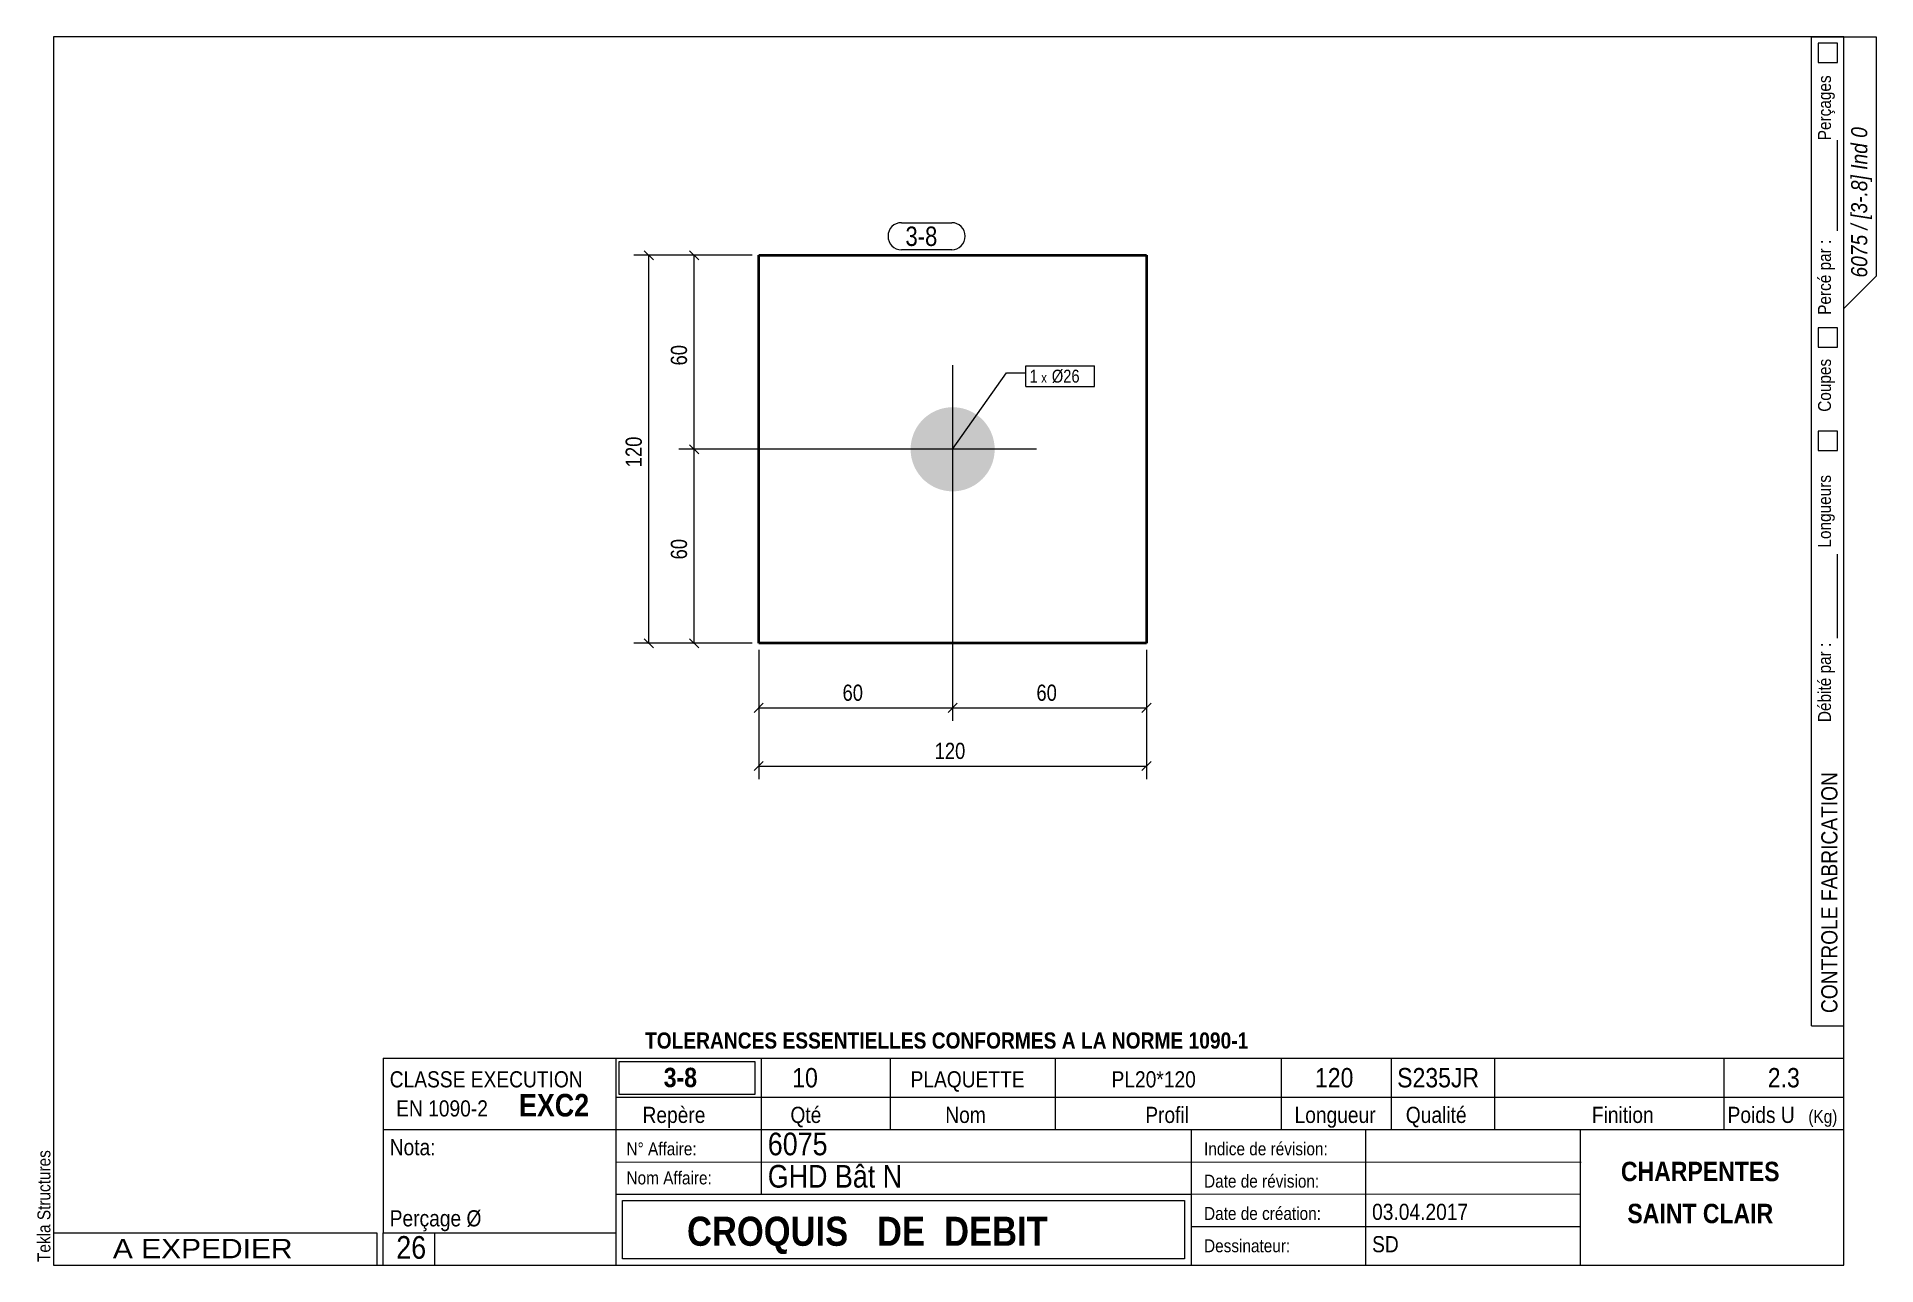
# Model space of a CAD drawing. Header units: millimetres. Extents: x 2 to 287, y 5 to 195.
import ezdxf

# ---------------------------------------------------------------- set-up
doc = ezdxf.new("R2010")
doc.units = ezdxf.units.MM
for name, color, linetype, lineweight in [('Autre type objet', 1, 'Continuous', 0), ('Boulon', 7, 'Continuous', 0), ('Cotation', 7, 'Continuous', 0), ('Désignation boulon', 3, 'Continuous', 0), ('Feuille dessin', 5, 'Continuous', 0), ('Piece', 2, 'Continuous', 0), ('Repère pièce', 3, 'Continuous', 0)]:
    doc.layers.add(name, color=color, linetype=linetype, lineweight=lineweight)
doc.styles.add('ARIAL', font='ARIAL.TTF')
doc.styles.add('ARIAL_BOLD', font='ARIALBD.TTF')
doc.styles.add('ARIAL_ITALIC', font='ARIALI.TTF')
doc.styles.add('ARIAL_NARROW', font='ARIAL.TTF')
doc.styles.add('COMIC_SANS_MS', font='COMIC.TTF')

# ---------------------------------------------------------------- blocks, each defined once
blk = doc.blocks.new('*A1')
at = {"layer": 'Boulon'}
blk.add_hatch(color=256, dxfattribs=at).paths.add_polyline_path([(144.18, 137.7), (144.26, 137.7), (144.34, 137.7), (144.42, 137.69), (144.5, 137.69), (144.58, 137.68), (144.66, 137.68), (144.74, 137.67), (144.82, 137.66), (144.9, 137.65), (144.97, 137.64), (145.05, 137.63), (145.13, 137.62), (145.21, 137.6), (145.29, 137.59), (145.37, 137.58), (145.45, 137.56), (145.52, 137.54), (145.6, 137.52), (145.68, 137.51), (145.76, 137.49), (145.83, 137.46), (145.91, 137.44), (145.99, 137.42), (146.06, 137.4), (146.14, 137.37), (146.21, 137.35), (146.29, 137.32), (146.36, 137.29), (146.44, 137.26), (146.51, 137.24), (146.59, 137.21), (146.66, 137.17), (146.73, 137.14), (146.81, 137.11), (146.88, 137.08), (146.95, 137.04), (147.02, 137.01), (147.09, 136.97), (147.16, 136.93), (147.23, 136.89), (147.3, 136.86), (147.37, 136.82), (147.44, 136.78), (147.51, 136.73), (147.58, 136.69), (147.64, 136.65), (147.71, 136.6), (147.78, 136.56), (147.84, 136.51), (147.91, 136.47), (147.97, 136.42), (148.04, 136.37), (148.1, 136.32), (148.16, 136.27), (148.22, 136.22), (148.28, 136.17), (148.35, 136.12), (148.41, 136.07), (148.47, 136.02), (148.52, 135.96), (148.58, 135.91), (148.64, 135.85), (148.7, 135.8), (148.75, 135.74), (148.81, 135.68), (148.86, 135.62), (148.92, 135.57), (148.97, 135.51), (149.02, 135.45), (149.07, 135.38), (149.12, 135.32), (149.17, 135.26), (149.22, 135.2), (149.27, 135.14), (149.32, 135.07), (149.37, 135.01), (149.41, 134.94), (149.46, 134.88), (149.5, 134.81), (149.55, 134.74), (149.59, 134.68), (149.63, 134.61), (149.68, 134.54), (149.72, 134.47), (149.76, 134.4), (149.79, 134.33), (149.83, 134.26), (149.87, 134.19), (149.91, 134.12), (149.94, 134.05), (149.98, 133.98), (150.01, 133.91), (150.04, 133.83), (150.07, 133.76), (150.11, 133.69), (150.14, 133.61), (150.16, 133.54), (150.19, 133.46), (150.22, 133.39), (150.25, 133.31), (150.27, 133.24), (150.3, 133.16), (150.32, 133.09), (150.34, 133.01), (150.36, 132.93), (150.39, 132.86), (150.41, 132.78), (150.42, 132.7), (150.44, 132.62), (150.46, 132.55), (150.48, 132.47), (150.49, 132.39), (150.5, 132.31), (150.52, 132.23), (150.53, 132.15), (150.54, 132.07), (150.55, 132), (150.56, 131.92), (150.57, 131.84), (150.58, 131.76), (150.58, 131.68), (150.59, 131.6), (150.59, 131.52), (150.6, 131.44), (150.6, 131.36), (150.6, 131.28), (150.6, 131.2), (150.6, 131.12), (150.6, 131.04), (150.6, 130.96), (150.59, 130.88), (150.59, 130.8), (150.58, 130.72), (150.58, 130.64), (150.57, 130.56), (150.56, 130.48), (150.55, 130.4), (150.54, 130.33), (150.53, 130.25), (150.52, 130.17), (150.5, 130.09), (150.49, 130.01), (150.48, 129.93), (150.46, 129.85), (150.44, 129.78), (150.42, 129.7), (150.41, 129.62), (150.39, 129.54), (150.36, 129.47), (150.34, 129.39), (150.32, 129.31), (150.3, 129.24), (150.27, 129.16), (150.25, 129.09), (150.22, 129.01), (150.19, 128.94), (150.16, 128.86), (150.14, 128.79), (150.11, 128.71), (150.07, 128.64), (150.04, 128.57), (150.01, 128.49), (149.98, 128.42), (149.94, 128.35), (149.91, 128.28), (149.87, 128.21), (149.83, 128.14), (149.79, 128.07), (149.76, 128), (149.72, 127.93), (149.68, 127.86), (149.63, 127.79), (149.59, 127.72), (149.55, 127.66), (149.5, 127.59), (149.46, 127.52), (149.41, 127.46), (149.37, 127.39), (149.32, 127.33), (149.27, 127.26), (149.22, 127.2), (149.17, 127.14), (149.12, 127.08), (149.07, 127.02), (149.02, 126.95), (148.97, 126.89), (148.92, 126.83), (148.86, 126.78), (148.81, 126.72), (148.75, 126.66), (148.7, 126.6), (148.64, 126.55), (148.58, 126.49), (148.52, 126.44), (148.47, 126.38), (148.41, 126.33), (148.35, 126.28), (148.28, 126.23), (148.22, 126.18), (148.16, 126.13), (148.1, 126.08), (148.04, 126.03), (147.97, 125.98), (147.91, 125.93), (147.84, 125.89), (147.78, 125.84), (147.71, 125.8), (147.64, 125.75), (147.58, 125.71), (147.51, 125.67), (147.44, 125.62), (147.37, 125.58), (147.3, 125.54), (147.23, 125.51), (147.16, 125.47), (147.09, 125.43), (147.02, 125.39), (146.95, 125.36), (146.88, 125.32), (146.81, 125.29), (146.73, 125.26), (146.66, 125.23), (146.59, 125.19), (146.51, 125.16), (146.44, 125.14), (146.36, 125.11), (146.29, 125.08), (146.21, 125.05), (146.14, 125.03), (146.06, 125), (145.99, 124.98), (145.91, 124.96), (145.83, 124.94), (145.76, 124.91), (145.68, 124.89), (145.6, 124.88), (145.52, 124.86), (145.45, 124.84), (145.37, 124.82), (145.29, 124.81), (145.21, 124.8), (145.13, 124.78), (145.05, 124.77), (144.97, 124.76), (144.9, 124.75), (144.82, 124.74), (144.74, 124.73), (144.66, 124.72), (144.58, 124.72), (144.5, 124.71), (144.42, 124.71), (144.34, 124.7), (144.26, 124.7), (144.18, 124.7), (144.1, 124.7), (144.02, 124.7), (143.94, 124.7), (143.86, 124.7), (143.78, 124.71), (143.7, 124.71), (143.62, 124.72), (143.54, 124.72), (143.46, 124.73), (143.38, 124.74), (143.3, 124.75), (143.23, 124.76), (143.15, 124.77), (143.07, 124.78), (142.99, 124.8), (142.91, 124.81), (142.83, 124.82), (142.75, 124.84), (142.68, 124.86), (142.6, 124.88), (142.52, 124.89), (142.44, 124.91), (142.37, 124.94), (142.29, 124.96), (142.21, 124.98), (142.14, 125), (142.06, 125.03), (141.99, 125.05), (141.91, 125.08), (141.84, 125.11), (141.76, 125.14), (141.69, 125.16), (141.61, 125.19), (141.54, 125.23), (141.47, 125.26), (141.39, 125.29), (141.32, 125.32), (141.25, 125.36), (141.18, 125.39), (141.11, 125.43), (141.04, 125.47), (140.97, 125.51), (140.9, 125.54), (140.83, 125.58), (140.76, 125.62), (140.69, 125.67), (140.62, 125.71), (140.56, 125.75), (140.49, 125.8), (140.42, 125.84), (140.36, 125.89), (140.29, 125.93), (140.23, 125.98), (140.16, 126.03), (140.1, 126.08), (140.04, 126.13), (139.98, 126.18), (139.92, 126.23), (139.85, 126.28), (139.79, 126.33), (139.73, 126.38), (139.68, 126.44), (139.62, 126.49), (139.56, 126.55), (139.5, 126.6), (139.45, 126.66), (139.39, 126.72), (139.34, 126.78), (139.28, 126.83), (139.23, 126.89), (139.18, 126.95), (139.13, 127.02), (139.08, 127.08), (139.03, 127.14), (138.98, 127.2), (138.93, 127.26), (138.88, 127.33), (138.83, 127.39), (138.79, 127.46), (138.74, 127.52), (138.7, 127.59), (138.65, 127.66), (138.61, 127.72), (138.57, 127.79), (138.52, 127.86), (138.48, 127.93), (138.44, 128), (138.41, 128.07), (138.37, 128.14), (138.33, 128.21), (138.29, 128.28), (138.26, 128.35), (138.22, 128.42), (138.19, 128.49), (138.16, 128.57), (138.13, 128.64), (138.09, 128.71), (138.06, 128.79), (138.04, 128.86), (138.01, 128.94), (137.98, 129.01), (137.95, 129.09), (137.93, 129.16), (137.9, 129.24), (137.88, 129.31), (137.86, 129.39), (137.84, 129.47), (137.81, 129.54), (137.79, 129.62), (137.78, 129.7), (137.76, 129.78), (137.74, 129.85), (137.72, 129.93), (137.71, 130.01), (137.7, 130.09), (137.68, 130.17), (137.67, 130.25), (137.66, 130.33), (137.65, 130.4), (137.64, 130.48), (137.63, 130.56), (137.62, 130.64), (137.62, 130.72), (137.61, 130.8), (137.61, 130.88), (137.6, 130.96), (137.6, 131.04), (137.6, 131.12), (137.6, 131.2), (137.6, 131.28), (137.6, 131.36), (137.6, 131.44), (137.61, 131.52), (137.61, 131.6), (137.62, 131.68), (137.62, 131.76), (137.63, 131.84), (137.64, 131.92), (137.65, 132), (137.66, 132.07), (137.67, 132.15), (137.68, 132.23), (137.7, 132.31), (137.71, 132.39), (137.72, 132.47), (137.74, 132.55), (137.76, 132.62), (137.78, 132.7), (137.79, 132.78), (137.81, 132.86), (137.84, 132.93), (137.86, 133.01), (137.88, 133.09), (137.9, 133.16), (137.93, 133.24), (137.95, 133.31), (137.98, 133.39), (138.01, 133.46), (138.04, 133.54), (138.06, 133.61), (138.09, 133.69), (138.13, 133.76), (138.16, 133.83), (138.19, 133.91), (138.22, 133.98), (138.26, 134.05), (138.29, 134.12), (138.33, 134.19), (138.37, 134.26), (138.41, 134.33), (138.44, 134.4), (138.48, 134.47), (138.52, 134.54), (138.57, 134.61), (138.61, 134.68), (138.65, 134.74), (138.7, 134.81), (138.74, 134.88), (138.79, 134.94), (138.83, 135.01), (138.88, 135.07), (138.93, 135.14), (138.98, 135.2), (139.03, 135.26), (139.08, 135.32), (139.13, 135.38), (139.18, 135.45), (139.23, 135.51), (139.28, 135.57), (139.34, 135.62), (139.39, 135.68), (139.45, 135.74), (139.5, 135.8), (139.56, 135.85), (139.62, 135.91), (139.68, 135.96), (139.73, 136.02), (139.79, 136.07), (139.85, 136.12), (139.92, 136.17), (139.98, 136.22), (140.04, 136.27), (140.1, 136.32), (140.16, 136.37), (140.23, 136.42), (140.29, 136.47), (140.36, 136.51), (140.42, 136.56), (140.49, 136.6), (140.56, 136.65), (140.62, 136.69), (140.69, 136.73), (140.76, 136.78), (140.83, 136.82), (140.9, 136.86), (140.97, 136.89), (141.04, 136.93), (141.11, 136.97), (141.18, 137.01), (141.25, 137.04), (141.32, 137.08), (141.39, 137.11), (141.47, 137.14), (141.54, 137.17), (141.61, 137.21), (141.69, 137.24), (141.76, 137.26), (141.84, 137.29), (141.91, 137.32), (141.99, 137.35), (142.06, 137.37), (142.14, 137.4), (142.21, 137.42), (142.29, 137.44), (142.37, 137.46), (142.44, 137.49), (142.52, 137.51), (142.6, 137.52), (142.68, 137.54), (142.75, 137.56), (142.83, 137.58), (142.91, 137.59), (142.99, 137.6), (143.07, 137.62), (143.15, 137.63), (143.23, 137.64), (143.3, 137.65), (143.38, 137.66), (143.46, 137.67), (143.54, 137.68), (143.62, 137.68), (143.7, 137.69), (143.78, 137.69), (143.86, 137.7), (143.94, 137.7), (144.02, 137.7), (144.1, 137.7)], flags=17)
at = {"layer": 'Boulon', "linetype": 'Continuous', "lineweight": 0}
for p, q in [((144.1, 144.2), (144.1, 118.2)), ((157.1, 131.2), (131.1, 131.2))]:
    blk.add_line(p, q, dxfattribs=at)
blk = doc.blocks.new('*A2')
at = {"layer": 'Piece', "color": 2, "linetype": 'Continuous', "lineweight": 40}
for p, q in [((114.1, 161.2), (174.1, 161.2)), ((114.1, 101.2), (114.1, 161.2)), ((174.1, 161.2), (174.1, 101.2)), ((174.1, 101.2), (114.1, 101.2))]:
    blk.add_line(p, q, dxfattribs=at)
blk = doc.blocks.new('*A3')
at = {"layer": 'Feuille dessin', "linetype": 'Continuous', "lineweight": 0}
for p, q in [((282, 195), (5, 195)), ((5, 195), (5, 5)), ((282, 5), (282, 195)), ((5, 5), (282, 5))]:
    blk.add_line(p, q, dxfattribs=at)
at = {"layer": 'Feuille dessin', "style": 'ARIAL', "width": 0.85}
blk.add_text('Tekla Structures', height=2, rotation=90, dxfattribs=at).set_placement((4.5, 5.5))
blk = doc.blocks.new('*A4')
at = {"layer": 'Autre type objet', "linetype": 'Continuous', "lineweight": 0}
for p, q in [((56, 37), (92, 37)), ((56, 37), (56, 10)), ((92, 37), (92, 10)), ((56, 26), (92, 26)), ((56, 10), (92, 10)), ((56, 5), (56, 10)), ((64, 5), (64, 10)), ((56, 5), (64, 5))]:
    blk.add_line(p, q, dxfattribs=at)
at = {"layer": 'Autre type objet', "width": 0.85}
for s, height, style, p in [('CLASSE EXECUTION', 2.5, 'ARIAL', (57, 32.5)), ('EXC2', 3.5, 'ARIAL_BOLD', (77, 28)), ('EN 1090-2', 2.5, 'ARIAL', (58, 28)), ('Nota:', 2.5, 'ARIAL', (57, 22)), ('Perçage Ø', 2.5, 'ARIAL', (57, 11)), ('26', 3.5, 'ARIAL_NARROW', (58.014234, 6))]:
    blk.add_text(s, height=height, dxfattribs=dict(at, style=style)).set_placement(p)
blk = doc.blocks.new('*A5')
at = {"layer": 'Autre type objet', "linetype": 'Continuous', "lineweight": 0}
for p, q in [((277, 42), (277, 195)), ((277, 195), (287, 195)), ((278, 194), (278, 191)), ((281, 194), (278, 194)), ((281, 191), (281, 194)), ((282, 42), (282, 195)), ((287, 195), (287, 158)), ((278, 191), (281, 191)), ((281, 165), (281, 179)), ((287, 158), (282, 153)), ((278, 150), (278, 147)), ((281, 150), (278, 150)), ((281, 147), (281, 150)), ((278, 147), (281, 147)), ((278, 134), (278, 131)), ((281, 134), (278, 134)), ((281, 131), (281, 134)), ((278, 131), (281, 131)), ((281, 102), (281, 115)), ((277, 42), (282, 42))]:
    blk.add_line(p, q, dxfattribs=at)
at = {"layer": 'Autre type objet', "width": 0.85}
for s, height, style, p in [('Perçages', 2, 'ARIAL', (280, 179)), ('6075 / [3-.8] Ind 0', 2.5, 'ARIAL_ITALIC', (285.619109, 157.760245)), ('Percé par :', 2, 'ARIAL', (280, 152)), ('Coupes', 2, 'ARIAL', (280, 137)), ('Longueurs', 2, 'ARIAL', (280, 116)), ('Débité par :', 2, 'ARIAL', (280, 89)), ('CONTROLE FABRICATION', 2.5, 'ARIAL', (281, 44))]:
    blk.add_text(s, height=height, rotation=90, dxfattribs=dict(at, style=style)).set_placement(p)
blk = doc.blocks.new('*A6')
at = {"layer": 'Autre type objet', "linetype": 'Continuous', "lineweight": 0}
for p, q in [((92, 37), (282, 37)), ((92, 37), (92, 31)), ((114.5, 31), (114.5, 37)), ((134.5, 31), (134.5, 37)), ((160, 31), (160, 37)), ((195, 31), (195, 37)), ((212, 31), (212, 37)), ((228, 31), (228, 37)), ((263.5, 31), (263.5, 37)), ((282, 31), (282, 37)), ((92.51953, 36.5), (113.5, 36.5)), ((92.51953, 31.394341), (92.51953, 36.5)), ((113.5, 36.5), (113.5, 31.394341)), ((113.5, 31.394341), (92.51953, 31.394341)), ((92, 31), (282, 31)), ((92, 31), (92, 5)), ((114.5, 16), (114.5, 31)), ((134.5, 26), (134.5, 31)), ((160, 26), (160, 31)), ((195, 26), (195, 31)), ((212, 26), (212, 31)), ((228, 26), (228, 31)), ((263.5, 26), (263.5, 31)), ((282, 5), (282, 31)), ((92, 26), (282, 26)), ((181, 26), (181, 5)), ((208, 26), (208, 5)), ((241.262466, 5), (241.262466, 26)), ((92, 21), (241.327069, 20.935451)), ((92, 16), (181, 16)), ((93, 15), (180, 15)), ((93, 6), (93, 15)), ((180, 15), (180, 6)), ((181, 16), (241.297815, 16.021151)), ((181, 11), (241.217807, 10.969512)), ((180, 6), (93, 6)), ((92, 5), (282, 5))]:
    blk.add_line(p, q, dxfattribs=at)
at = {"layer": 'Autre type objet', "width": 0.85}
for s, height, style, p in [('TOLERANCES ESSENTIELLES CONFORMES A LA NORME 1090-1', 2.5, 'ARIAL_BOLD', (96.5, 38.5)), ('3-8', 3, 'ARIAL_BOLD', (99.398273, 32.540141)), ('10', 3, 'ARIAL', (119.277344, 32.5)), ('PLAQUETTE', 2.5, 'ARIAL', (137.58606, 32.5)), ('PL20*120', 2.5, 'ARIAL', (168.683716, 32.5)), ('120', 3, 'ARIAL', (200.165771, 32.5)), ('S235JR', 3, 'ARIAL', (212.880127, 32.5)), ('2.3', 3, 'ARIAL', (270.222412, 32.5)), ('Repère', 2.5, 'ARIAL', (96.112978, 27)), ('Qté', 2.5, 'ARIAL', (119, 27)), ('Nom', 2.5, 'ARIAL', (142.961426, 27)), ('Profil', 2.5, 'ARIAL', (173.903564, 27)), ('Longueur', 2.5, 'ARIAL', (197, 27)), ('Qualité', 2.5, 'ARIAL', (214.218018, 27)), ('Finition', 2.5, 'ARIAL', (243, 27)), ('Poids U', 2.5, 'ARIAL', (264, 27)), ('(Kg)', 2, 'ARIAL', (276.5, 27)), ('N° Affaire:', 2, 'ARIAL', (93.640566, 22)), ('6075', 3.5, 'ARIAL', (115.5, 22)), ('Indice de révision:', 2, 'ARIAL', (183, 22)), ('GHD Bât N', 3.5, 'ARIAL', (115.5, 17)), ('CHARPENTES', 3, 'ARIAL_BOLD', (247.5, 18)), ('Nom Affaire:', 2, 'ARIAL', (93.640566, 17.5)), ('Date de révision:', 2, 'ARIAL', (183, 17)), ('03.04.2017', 2.5, 'ARIAL', (209, 12)), ('SAINT CLAIR', 3, 'ARIAL_BOLD', (248.5, 11.5)), ('CROQUIS   DE  DEBIT', 4.5, 'ARIAL_BOLD', (103, 8)), ('Date de création:', 2, 'ARIAL', (183, 12)), ('Dessinateur:', 2, 'ARIAL', (183, 7)), ('SD', 2.5, 'ARIAL', (209, 7))]:
    blk.add_text(s, height=height, dxfattribs=dict(at, style=style)).set_placement(p)
blk = doc.blocks.new('*A7')
at = {"layer": 'Autre type objet', "linetype": 'Continuous', "lineweight": 0}
for p, q in [((5, 10), (55, 10)), ((5, 10), (5, 5)), ((55, 10), (55, 5)), ((5, 5), (55, 5))]:
    blk.add_line(p, q, dxfattribs=at)
at = {"layer": 'Autre type objet', "style": 'ARIAL', "width": 1.105}
blk.add_text('A EXPEDIER', height=3, dxfattribs=at).set_placement((14.169647, 6.073465))
blk = doc.blocks.new('*A8')
at = {"layer": 'Cotation', "linetype": 'Continuous', "lineweight": 0}
for p, q in [((113.1, 161.2), (94.75, 161.2)), ((96.392893, 161.907107), (97.807107, 160.492893)), ((97.1, 101.2), (97.1, 161.2)), ((113.1, 101.2), (94.75, 101.2)), ((96.392893, 101.907107), (97.807107, 100.492893))]:
    blk.add_line(p, q, dxfattribs=at)
at = {"layer": 'Cotation'}
for p in [(97.1, 161.2), (97.1, 101.2)]:
    blk.add_point(p, dxfattribs=at)
at = {"layer": 'Cotation', "style": 'COMIC_SANS_MS', "width": 0.85}
blk.add_text('120', height=2.5, rotation=90.00021, dxfattribs=at).set_placement((96, 128.414966))
blk = doc.blocks.new('*A9')
at = {"layer": 'Cotation', "linetype": 'Continuous', "lineweight": 0}
for p, q in [((143.1, 131.2), (101.75, 131.2)), ((103.392893, 131.907107), (104.807107, 130.492893)), ((104.1, 101.2), (104.1, 131.2)), ((113.1, 101.2), (101.75, 101.2)), ((103.392893, 101.907107), (104.807107, 100.492893))]:
    blk.add_line(p, q, dxfattribs=at)
at = {"layer": 'Cotation'}
for p in [(104.1, 131.2), (104.1, 101.2)]:
    blk.add_point(p, dxfattribs=at)
at = {"layer": 'Cotation', "style": 'COMIC_SANS_MS', "width": 0.85}
blk.add_text('60', height=2.5, rotation=90.00021, dxfattribs=at).set_placement((103, 114.165088))
blk = doc.blocks.new('*A10')
at = {"layer": 'Cotation', "linetype": 'Continuous', "lineweight": 0}
for p, q in [((113.1, 161.2), (101.75, 161.2)), ((103.392893, 161.907107), (104.807107, 160.492893)), ((104.1, 131.2), (104.1, 161.2)), ((143.1, 131.2), (101.75, 131.2)), ((103.392893, 131.907107), (104.807107, 130.492893))]:
    blk.add_line(p, q, dxfattribs=at)
at = {"layer": 'Cotation'}
for p in [(104.1, 161.2), (104.1, 131.2)]:
    blk.add_point(p, dxfattribs=at)
at = {"layer": 'Cotation', "style": 'COMIC_SANS_MS', "width": 0.85}
blk.add_text('60', height=2.5, rotation=90.00021, dxfattribs=at).set_placement((103, 144.165088))
blk = doc.blocks.new('*A11')
at = {"layer": 'Cotation', "linetype": 'Continuous', "lineweight": 0}
for p, q in [((114.1, 100.2), (114.1, 80.2)), ((174.1, 100.2), (174.1, 80.2)), ((114.807107, 82.907107), (113.392893, 81.492893)), ((174.807107, 82.907107), (173.392893, 81.492893)), ((114.1, 82.2), (174.1, 82.2))]:
    blk.add_line(p, q, dxfattribs=at)
at = {"layer": 'Cotation'}
for p in [(114.1, 82.2), (174.1, 82.2)]:
    blk.add_point(p, dxfattribs=at)
at = {"layer": 'Cotation', "style": 'COMIC_SANS_MS', "width": 0.85}
blk.add_text('120', height=2.5, dxfattribs=at).set_placement((141.314966, 83.3))
blk = doc.blocks.new('*A12')
at = {"layer": 'Cotation', "linetype": 'Continuous', "lineweight": 0}
for p, q in [((144.1, 130.2), (144.1, 89.2)), ((114.1, 100.2), (114.1, 89.2)), ((114.807107, 91.907107), (113.392893, 90.492893)), ((114.1, 91.2), (144.1, 91.2)), ((144.807107, 91.907107), (143.392893, 90.492893))]:
    blk.add_line(p, q, dxfattribs=at)
at = {"layer": 'Cotation'}
for p in [(114.1, 91.2), (144.1, 91.2)]:
    blk.add_point(p, dxfattribs=at)
at = {"layer": 'Cotation', "style": 'COMIC_SANS_MS', "width": 0.85}
blk.add_text('60', height=2.5, dxfattribs=at).set_placement((127.065088, 92.3))
blk = doc.blocks.new('*A13')
at = {"layer": 'Cotation', "linetype": 'Continuous', "lineweight": 0}
for p, q in [((144.1, 130.2), (144.1, 89.2)), ((174.1, 100.2), (174.1, 89.2)), ((144.807107, 91.907107), (143.392893, 90.492893)), ((144.1, 91.2), (174.1, 91.2)), ((174.807107, 91.907107), (173.392893, 90.492893))]:
    blk.add_line(p, q, dxfattribs=at)
at = {"layer": 'Cotation'}
for p in [(144.1, 91.2), (174.1, 91.2)]:
    blk.add_point(p, dxfattribs=at)
at = {"layer": 'Cotation', "style": 'COMIC_SANS_MS', "width": 0.85}
blk.add_text('60', height=2.5, dxfattribs=at).set_placement((157.065088, 92.3))
blk = doc.blocks.new('*A14')
at = {"layer": 'Désignation boulon', "linetype": 'Continuous', "lineweight": 0}
for p, q in [((144.1, 131.2), (152.4136, 143.046933)), ((152.4136, 143.046933), (155.4136, 143.046933)), ((155.4136, 144.1136), (166.029225, 144.1136)), ((155.4136, 140.9136), (155.4136, 144.1136)), ((166.029225, 140.9136), (166.029225, 144.1136)), ((155.4136, 140.9136), (166.029225, 140.9136))]:
    blk.add_line(p, q, dxfattribs=at)
at = {"layer": 'Désignation boulon', "style": 'COMIC_SANS_MS', "width": 0.85}
for s, height, p in [('1', 2, (156.0136, 141.5136)), ('x', 1.5, (157.813795, 141.5136)), ('Ø26', 2, (159.444459, 141.5136))]:
    blk.add_text(s, height=height, dxfattribs=at).set_placement(p)
blk = doc.blocks.new('*A15')
at = {"layer": 'Repère pièce', "linetype": 'Continuous', "lineweight": 0}
for p, q in [((136.2, 166.25), (143.949316, 166.25)), ((143.949316, 162.05), (136.2, 162.05))]:
    blk.add_line(p, q, dxfattribs=at)
for centre, start, end in [((136.2, 164.15), 90, 270), ((143.949316, 164.15), 270, 90)]:
    blk.add_arc(centre, 2.1, start, end, dxfattribs=at)
at = {"layer": 'Repère pièce', "style": 'COMIC_SANS_MS', "width": 0.85}
blk.add_text('3-8', height=3, dxfattribs=at).set_placement((136.8, 162.65))

msp = doc.modelspace()

# ---------------------------------------------------------------- block references
at = {"lineweight": 0}
for name in ['*A3', '*A5', '*A15', '*A8', '*A10', '*A2', '*A1', '*A14', '*A9', '*A12', '*A13', '*A11', '*A6', '*A4', '*A7']:
    msp.add_blockref(name, (0, 0), dxfattribs=at)

doc.saveas('drawing.dxf')
